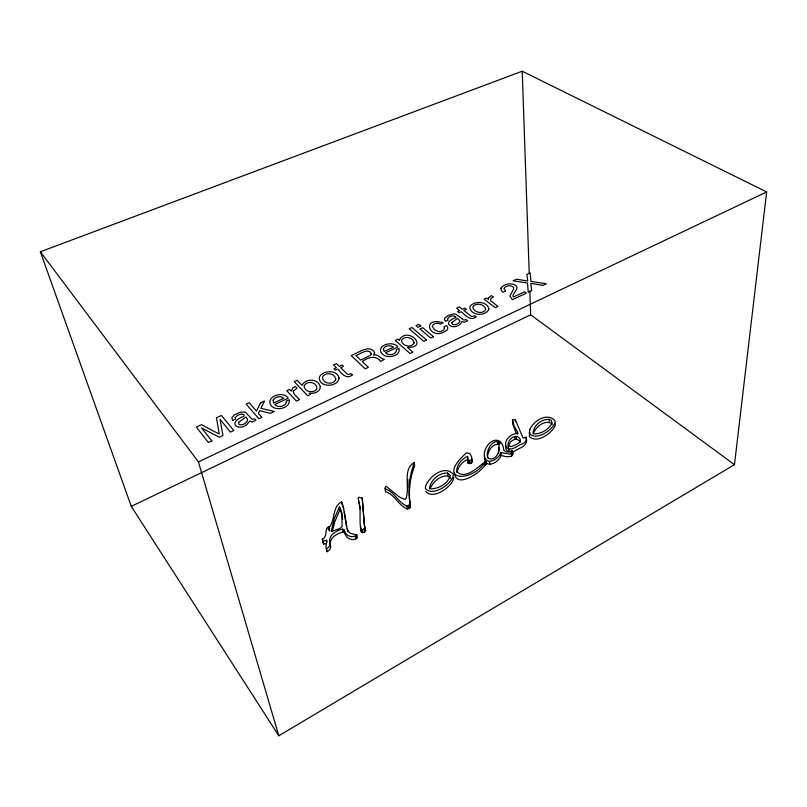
<?xml version="1.0" encoding="UTF-8"?>
<svg xmlns="http://www.w3.org/2000/svg" width="807" height="807" viewBox="0 0 807 807"><rect width="100%" height="100%" fill="white"/><g stroke="black" fill="none" stroke-linecap="round" stroke-linejoin="round"><path stroke-width="1.21" d="M498.595 453.473L498.968 447.744M505.727 446.16C504.688 452.162 512.142 453.463 515.885 450.185C521.524 447.431 528.847 445.03 526.033 437.182L523.097 438.07L515.36 419.791L512.485 419.872L514.029 425.682L517.448 431.997L517.539 433.944M358.57 501.379L360.436 509.076M414.273 462.522L411.59 471.056A161.43 113.505 1.1 0 0 409.26 497.455L410.4 505.717L409.805 507.875L407.333 508.975C398.527 505.596 395.027 494.681 385.494 491.685L385.08 487.458L386.089 486.167L397.932 495.861L401.462 498.191L405.518 499.432C410.824 488.296 401.684 469.795 414.273 462.522L414.637 465.427L411.974 473.961A161.047 113.565 1.2 0 0 409.653 500.38L410.057 502.509M385.494 491.685L385.534 490.374M407.646 488.043L407.949 479.489M365.51 531.137L364.139 523.854L362.232 497.959L358.671 497.253L358.066 498.474C361.95 509.378 358.379 521.383 361.496 532.509L364.562 532.156L365.51 531.137L365.581 529.553L364.643 526.779L362.232 497.959M487.579 457.942C487.206 451.728 492.31 443.174 499.119 444.425L498.938 441.51C491.594 440.269 486.651 449.67 487.307 456.217L488.275 458.376C496.134 461.392 500.34 451.163 498.787 444.828L500.118 443.396L498.938 441.51M484.573 455.784C483.343 469.603 497.959 463.954 501.117 455.491L500.945 452.566L509.156 453.988L511.214 453.494L512.082 452.455L511.951 450.77L506.776 452.122L503.861 450.488C502.015 433.44 486.833 439.946 484.361 452.858C483.131 466.688 497.778 461.009 500.945 452.566M454.28 472.7C456.308 490.081 481.708 471.449 486.026 464.075L485.653 461.13L484.644 462.159L484.503 465.225M734.461 464.671L766.65 191.945L522.22 71.218L40.35 251.774L131.269 506.362L278.798 735.782L734.461 464.671L530.663 314.801L529.836 290.944M332.333 531.157L334.754 521.816L340.029 509.641L339.465 506.735L334.179 518.901L331.274 531.49L339.767 528.535L342.138 526.678L341.724 512.052L339.465 506.735M346.485 526.527L343.207 506.14L341.563 501.924C332.545 506.16 335.127 519.052 330.002 526.416C323.264 527.213 328.53 536.685 322.356 539.147L323.093 541.164L326.633 540.266L325.947 547.106L327.077 551.716A6.9 5.034 -13.9 0 0 330.658 546.682C328.207 538.36 336.398 533.73 343.036 531.995L344.69 532.902C345.921 538.562 352.83 541.86 357.451 537.815L356.916 534.9L350.763 533.447L349.058 532.327L347.121 528.787M456.873 472.539C458.245 466.91 462.25 461.412 467.818 459.365L467.566 456.449C461.715 458.78 456.338 465.074 456.792 471.56C464.963 480.266 477.694 467.192 484.644 462.159M409.805 507.875L409.411 504.95L409.996 502.791M517.448 431.997L517.882 433.551C510.831 432.774 501.803 441.863 507.331 448.208C511.759 450.841 516.541 446.442 520.354 444.556C524.025 443.82 527.193 441.227 526.033 437.182M329.276 529.11L329.69 527.738L328.853 526.921L328.136 528L329.276 529.11L329.67 531.056M484.866 465.084L486.026 464.075M529.967 432.3L529.291 436.506C537.048 443.991 551.736 433.44 555.297 425.339L555.045 423.635M508.279 447.048C508.652 441.399 516.924 435.74 520.384 442.256M533.397 433.349C536.019 426.812 544.009 419.872 551.282 423.261L552.139 424.432M430.353 488.033C433.581 481.527 440.198 475.363 447.925 475.989L450.649 478.339M485.814 461.15C471.581 483.918 434.418 480.932 466.496 452.888L469.825 453.504L471.641 456.883L472.085 461.997L471.197 463.238L468.08 463.299L467.828 460.373L470.955 460.313L471.843 459.072M501.117 455.491L506.261 456.732L511.376 456.429L512.233 455.38L512.082 451.093L512.677 451.355C513.726 453.524 511.749 454.361 512.828 454.291M360.971 529.584L362.091 529.917L364.996 528.212M385.05 488.78C394.593 491.756 398.103 502.68 406.93 506.05L409.411 504.95M326.462 548.79A6.91 5.024 -13.8 0 0 330.053 543.767C327.612 535.424 335.833 530.814 342.471 529.079L344.135 529.977C345.366 535.646 352.296 538.925 356.916 534.9M473.971 305.591C477.926 302.645 484.926 304.663 485.834 309.646C482.899 314.377 474.435 312.763 472.811 307.638A4.398 2.552 -4.3 0 1 473.971 305.591M512.637 454.24L512.263 450.992L512.647 454.381M131.269 506.362L530.663 314.801M40.35 251.774L198.431 461.907L766.65 191.945M508.279 445.212L510.004 446.523L511.648 446.412L516.52 444.435L519.052 442.74L520.293 441.036L520.243 439.331C516.783 432.824 508.501 438.473 508.117 444.132L508.39 447.159M322.356 539.147L323.708 544.089L326.058 543.484M549.194 419.408C541.305 418.833 533.094 425.814 533.044 433.793C540.751 434.489 548.629 429.697 552.109 422.959L551.221 420.346L549.194 419.408L549.264 422.323M447.623 473.073C438.887 472.559 430.353 480.296 429.374 488.82C437.898 489.445 448.097 483.746 450.356 475.414L447.623 473.073L447.925 475.989M340.029 509.641L342.279 514.957L342.602 519.294M425.773 491.483C432.814 500.32 452.979 486.682 453.736 477.472M516.117 432.945L512.707 424.381L512.485 419.872M342.521 505.888L343.752 509.046M326.563 550.021L327.077 551.716M198.431 461.907L278.798 735.782M361.496 532.509L360.598 526.134M347.666 531.702L344.347 512.011M323.093 541.164L323.708 544.089M322.8 540.811L323.415 543.726M326.633 540.266L327.037 542.213M328.853 526.921L329.246 528.857M342.471 529.079L343.036 531.995M344.135 529.977L344.69 532.902M343.288 529.513L343.853 532.428M341.563 501.924L342.118 504.829M355.917 535.586L356.452 538.501M355.332 535.949L355.867 538.874M362.091 529.917L362.605 532.842M364.048 529.231L364.562 532.156M406.93 506.05L407.333 508.975M408.524 505.676L408.927 508.602M471.883 459.798L472.085 461.997M469.271 460.747L469.523 463.662M470.955 460.313L471.197 463.238M512.233 455.38L511.951 450.77M485.653 461.13L485.864 464.055M489.556 461.584L489.768 464.519M467.566 456.449L468.08 463.299M498.242 441.136L498.423 444.052M497.344 441.076L497.526 443.991M508.783 448.974L508.945 451.91M511.214 453.494L511.376 456.429M515.36 419.791L515.451 421.728M516.117 436.305L516.258 439.22M514.624 436.395L514.775 439.311M522.22 71.218L529.221 273.361M444.486 327.955L443.84 330.013L441.399 331.294A4.045 2.411 -5.7 0 1 438.13 331.455L434.337 329.649L432.259 326.139C433.46 323.093 437.919 322.507 440.551 324.051L443.174 322.82C419.549 315.779 430.444 343.136 446.977 330.073A6.728 4.005 -5.6 0 0 447.663 327.501L446.564 325.584L443.931 326.815L444.486 327.955M383.365 348.846L384.182 351.509L393.523 347.151C390.548 344.791 385.191 345.366 383.365 348.846M500.824 288.301L501.5 290.833L503.013 292.255L505.616 291.055L503.982 288.432C505.787 285.244 511.426 284.619 513.706 287.605L513.393 289.612L509.863 295.866L512.344 299.7L526.346 293.133L524.51 291.811L513.393 297.016L512.949 295.927C513.393 292.295 520.525 287.484 514.695 284.78C510.095 282.763 503.629 284.014 500.824 288.301M339.091 378.019C337.941 387.531 318.715 388.026 319.35 377.353A8.443 5.205 -10.3 0 1 322.225 373.984C327.501 370.221 337.356 370.706 339.091 378.019M235.17 417.481L235.473 419.095L232.497 420.477L231.871 417.542L234.302 414.959L239.982 412.296L245.136 411.943L252.117 419.267L254.699 418.863L255.859 420.215L252.278 421.92L249.464 421.113C242.504 433.873 223.842 423.786 244.107 416.17L243.976 414.768L241.686 413.961L238.045 415.07L235.17 417.481M425.521 486.48L425.41 488.558C432.471 497.374 452.666 483.776 453.443 474.546C444.879 464.055 428.81 476.624 425.521 486.48M320.288 386.775C320.197 391.96 313.58 394.098 309.222 393.17L310.483 394.492L307.679 395.813L294.323 381.731L297.248 380.39L302.03 385.403C305.197 378.069 318.614 378.453 320.288 386.775M293.314 391.153L293.889 393.665L299.488 399.657L296.421 401.099L286.778 390.709L289.663 389.367L291.317 391.143L292.84 387.834L295.382 386.462L297.087 388.268L293.314 391.153M396.459 350.49C395.652 355.08 388.49 355.766 385.494 352.81L397.821 347.05C393.221 339.959 374.902 345.416 382.084 353.9C386.815 359.014 401.059 356.502 398.991 348.402L396.217 349.703L396.459 350.49M451.738 322.79L452.303 324.132C454.946 325.715 459.233 323.94 459.899 320.944L457.488 318.311L451.738 322.79M335.773 379.139C334.068 385.242 322.911 384.102 322.507 377.555A4.681 2.885 -10.3 0 1 324.111 375.205C328.076 372.108 334.855 373.913 335.773 379.139M273.139 400.111L273.613 403.056L283.812 398.305C280.745 395.47 275.157 396.58 273.139 400.111M286.384 402.017C285.244 406.688 277.941 408.06 274.804 404.499L288.24 398.224C283.499 390.255 264.898 396.54 271.142 405.689C276.135 411.651 290.611 408.171 289.269 399.727L286.243 401.14L286.384 402.017M455.773 317.09L455.673 317.585C438.231 324.364 457.781 332 461.786 321.579L464.61 322.205L467.636 320.762L466.244 319.673L463.894 320.036L455.743 314.105L453.504 313.963L448.218 315.487L444.738 318.099L444.425 319.633L445.615 321.257L448.127 320.086L447.502 318.765C448.884 316.283 453.695 314.508 455.773 317.09M488.598 297.773L488.487 299.488L486.56 298.045L484.099 299.185L495.347 307.689L497.959 306.458L490.585 300.587L490.979 298.368L493.38 297.047L491.392 295.564L488.598 297.773M304.269 385.655C303.704 391.778 313.762 393.937 316.788 388.883C317.837 382.417 307.033 379.936 304.269 385.655M488.951 309C486.006 316.616 470.995 316.011 469.735 307.487A7.939 4.62 -4.3 0 1 471.964 304.542C477.27 300.87 487.378 301.858 488.951 309M399.626 339.444L399.384 340.413L397.992 339.192L395.279 340.443L410.097 353.516L412.922 352.185L407.424 347.353C428.951 348.059 408.332 326.159 399.626 339.444M374.64 352.8L373.52 355.12C378.12 353.335 380.329 359.226 384.404 359.337L380.843 361.455C375.78 354.888 368.224 357.229 362.313 361.576L368.385 367.306L365.168 368.819L351.176 355.554C357.037 353.627 370.1 343.318 374.64 352.8M329.528 529.584L329.347 530.179L328.247 529.755L328.499 529.17L329.528 529.584M238.539 422.434L238.771 424.079L239.618 424.674C243.563 425.884 250.765 420.679 245.822 417.088L238.539 422.434M414.052 342.824C411.802 348.301 402.229 346.203 401.462 340.635C403.722 335.238 413.426 337.255 414.052 342.824M529.856 429.385L529.18 433.581C536.958 441.056 551.655 430.524 555.246 422.424L554.984 420.709C547.378 412.034 533.598 420.81 529.856 429.385M371.301 353.97L369.929 355.615L360.719 360.083L355.968 355.605C359.529 354.323 368.91 347.212 371.301 353.97M260.54 402.875L256.475 411.116L249.141 402.663L246.145 404.045L258.845 418.742L261.872 417.32L258.341 413.255L259.773 410.642L270.345 413.345L274.34 411.469L260.913 408.292L264.494 401.039L260.54 402.875M475.959 316.798C470.663 321.64 465.044 314.891 461.16 311.704L459.022 312.702L457.519 311.512L459.647 310.524L456.611 308.123L459.274 306.892L462.33 309.283L464.842 308.113L466.345 309.293L463.833 310.463L471.076 316.132L472.418 316.485L474.466 315.628L475.959 316.798M352.225 374.892C346.697 380.117 341.119 373.177 337.73 369.051L335.369 370.151L333.997 368.809L336.358 367.71L333.584 364.986L336.539 363.624L339.313 366.338L342.087 365.057L343.459 366.388L340.685 367.679L347.282 374.115L348.614 374.519L350.863 373.57L352.225 374.892M211.807 440.834L208.347 442.458L196.323 427.054L201.437 424.694L219.262 434.045L216.427 417.774L221.411 415.474L233.778 430.514L230.399 432.108L220.039 419.307L222.934 435.609L219.373 437.283L201.508 427.892L211.807 440.834M426.56 339.989L423.796 341.29L409.149 328.782L411.893 327.511L426.56 339.989M433.51 336.721L430.706 338.042L419.983 328.984L422.767 327.703L433.51 336.721M531.631 290.651L528.242 292.245L527.516 283.015L513.02 280.826L516.5 279.212L527.697 281.007L526.88 274.42L530.149 272.907L530.966 281.411L546.329 283.741L542.889 285.365L530.804 283.358L531.631 290.651M420.79 326.038L418.006 327.319L415.998 325.625L418.772 324.343L420.79 326.038"/></g></svg>
